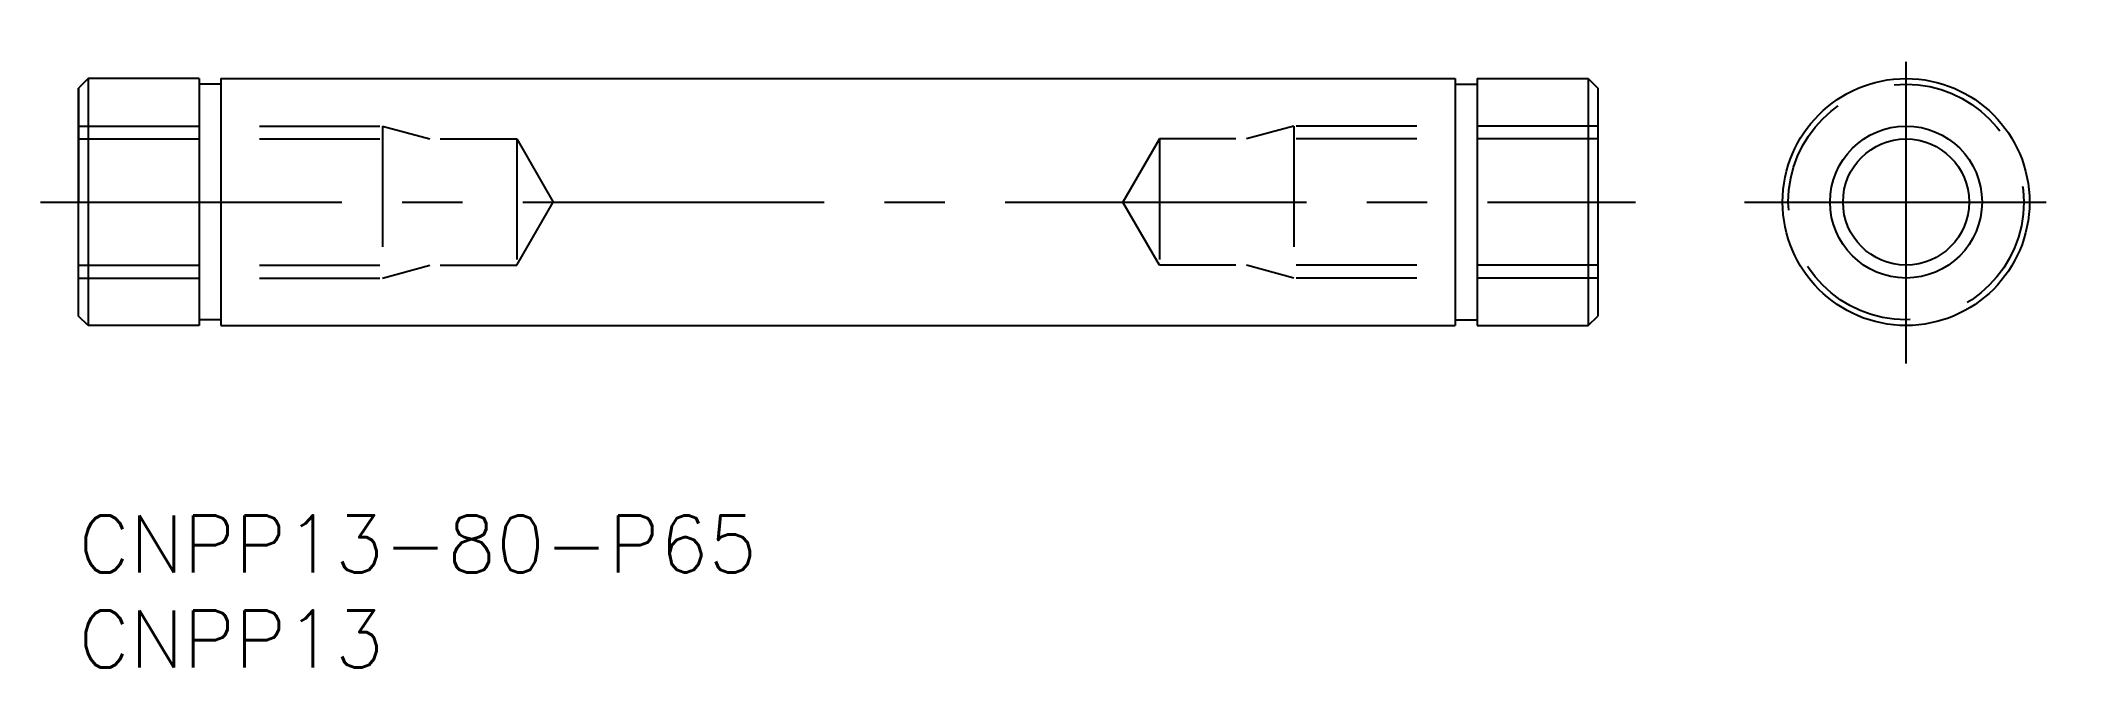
# Model space of a CAD drawing. Extents: x -2 to 105, y -8 to 25.
import ezdxf

# ---------------------------------------------------------------- set-up
doc = ezdxf.new("R2010")
doc.units = 0
doc.header["$LTSCALE"] = 0.5
doc.linetypes.add('CENTER', pattern=[50.8, 31.75, -6.35, 6.35, -6.35])
doc.linetypes.add('DASHED', pattern=[19.05, 12.7, -6.35])
for name, color, linetype in [('MSM_CENTER', 1, 'CENTER'), ('MSM_CONTINUOUS', 7, 'CONTINUOUS'), ('MSM_DASHED', 4, 'DASHED'), ('MSM_NARROW', 5, 'CONTINUOUS'), ('MSM_PART_NUMBER', 7, 'CONTINUOUS')]:
    doc.layers.add(name, color=color, linetype=linetype)
doc.styles.get("Standard").update_dxf_attribs({"font": 'txt.shx', "height": 3, "bigfont": 'bigfont.shx'})

# ---------------------------------------------------------------- blocks, each defined once
blk = doc.blocks.new('*U3')
at = {"layer": 'MSM_PART_NUMBER'}
blk.add_text('CNPP13-80-P65', height=3, dxfattribs=at).set_placement((0, -3))
blk = doc.blocks.new('*U4')
at = {"layer": 'MSM_PART_NUMBER'}
blk.add_text('CNPP13', height=3, dxfattribs=at).set_placement((0, -8))

msp = doc.modelspace()

# ---------------------------------------------------------------- linework, layer by layer
at = {"layer": 'MSM_CENTER'}
for p, q in [((96.24, 8), (96.24, 25)), ((-2, 16.5), (82, 16.5)), ((87.74, 16.5), (104.74, 16.5))]:
    msp.add_line(p, q, dxfattribs=at)
at = {"layer": 'MSM_CONTINUOUS'}
for p, q in [((0.5, 23), (0, 22.5)), ((0, 22.5), (0, 16.5)), ((0, 10.5), (0, 22.5)), ((0.5, 23), (0.5, 10)), ((6.35, 23), (0.5, 23)), ((6.35, 23), (6.35, 10)), ((7.5, 22.7), (6.35, 22.7)), ((7.5, 23), (72.5, 23)), ((7.5, 23), (7.5, 10)), ((72.5, 23), (72.5, 10)), ((72.5, 22.7), (73.65, 22.7)), ((73.65, 23), (73.65, 10)), ((73.65, 23), (79.5, 23)), ((79.5, 23), (80, 22.5)), ((79.5, 23), (79.5, 10)), ((80, 22.5), (80, 10.5)), ((0.5, 10), (0, 10.5)), ((6.35, 10), (0.5, 10)), ((7.5, 10.3), (6.35, 10.3)), ((7.5, 10), (72.5, 10)), ((72.5, 10.3), (73.65, 10.3)), ((73.65, 10), (79.5, 10)), ((79.5, 10), (80, 10.5))]:
    msp.add_line(p, q, dxfattribs=at)
for radius in [6.5, 3.32]:
    msp.add_circle((96.24, 16.5), radius, dxfattribs=at)
at = {"layer": 'MSM_DASHED'}
for p, q in [((0, 20.5), (16, 20.5)), ((16, 20.5), (16, 12.5)), ((16, 20.5), (18.5, 19.82)), ((64, 20.5), (61.5, 19.82)), ((80, 20.5), (64, 20.5)), ((64, 20.5), (64, 12.5)), ((0, 19.82), (23.08, 19.82)), ((23.08, 19.82), (23.08, 13.18)), ((23.08, 19.82), (25, 16.5)), ((56.92, 19.82), (55, 16.5)), ((80, 19.82), (56.92, 19.82)), ((56.92, 19.82), (56.92, 13.18)), ((23.08, 13.18), (25, 16.5)), ((56.92, 13.18), (55, 16.5)), ((0, 13.18), (23.08, 13.18)), ((16, 12.5), (18.5, 13.18)), ((80, 13.18), (56.92, 13.18)), ((64, 12.5), (61.5, 13.18)), ((0, 12.5), (16, 12.5)), ((80, 12.5), (64, 12.5))]:
    msp.add_line(p, q, dxfattribs=at)
msp.add_circle((96.24, 16.5), 6.2, dxfattribs=at)
at = {"layer": 'MSM_NARROW'}
msp.add_circle((96.24, 16.5), 4, dxfattribs=at)

# ---------------------------------------------------------------- block references
at = {"layer": 'MSM_CONTINUOUS'}
for name in ['*U3', '*U4']:
    msp.add_blockref(name, (0, 0), dxfattribs=at)

doc.saveas('drawing.dxf')
